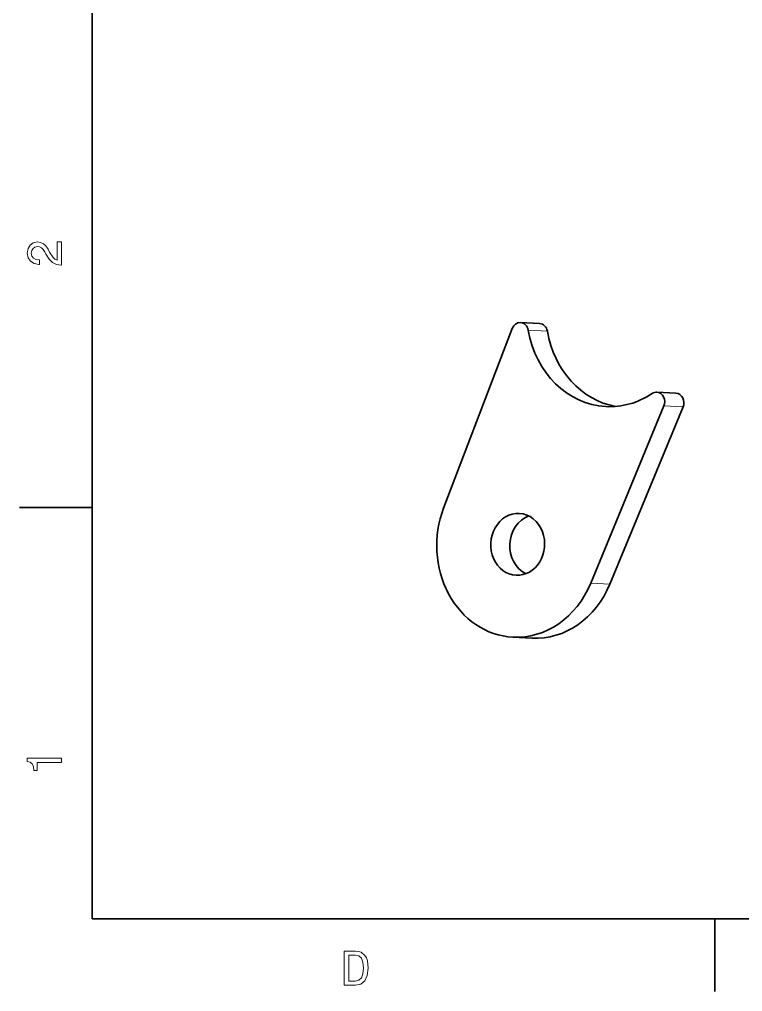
# Model space of a CAD drawing. Extents: x 0 to 296, y 0 to 210.
# Drawn here: x 2.5 to 77.2, y 2.5 to 102.9 of the extents above; entities that cross this region are included whole.
import ezdxf

# ---------------------------------------------------------------- set-up
doc = ezdxf.new("R2010")
doc.units = 0

msp = doc.modelspace()

# ---------------------------------------------------------------- linework, layer by layer
at = {"color": 7, "lineweight": 35}
for p, q in [((10, 200), (10, 10)), ((10, 10), (287, 10))]:
    msp.add_line(p, q, dxfattribs=at)
at = {"color": 7, "lineweight": 35, "ltscale": 0.049354}
for p, q in [((54.231083, 71.594475), (56.202545, 71.491188)), ((68.306473, 64.395142), (70.277939, 64.291855)), ((53.433868, 39.099716), (55.405331, 38.996426))]:
    msp.add_line(p, q, dxfattribs=at)
at = {"color": 7, "lineweight": 35, "ltscale": 0.496466}
msp.add_line((46.295135, 52.435638), (53.382885, 70.986366), dxfattribs=at)
at = {"color": 7, "lineweight": 13, "ltscale": 0.049354}
for p, q in [((55.032108, 70.805588), (57.003571, 70.702301)), ((69.039078, 62.978455), (71.010544, 62.875164)), ((63.44286, 44.569916), (61.471394, 44.673203))]:
    msp.add_line(p, q, dxfattribs=at)
at = {"color": 7, "lineweight": 35, "ltscale": 0.495197}
for p, q in [((61.471394, 44.673203), (69.039078, 62.978455)), ((63.44286, 44.569916), (71.010544, 62.875164))]:
    msp.add_line(p, q, dxfattribs=at)
at = {"color": 7, "lineweight": 35, "ltscale": 0.1875}
for p, q in [((10, 52.5), (2.5, 52.5)), ((74.300003, 10), (74.300003, 2.5))]:
    msp.add_line(p, q, dxfattribs=at)
at = {"color": 7, "lineweight": 13}
for points in [[(6.833213, 77.519447), (6.833213, 79.925072), (6.399496, 79.925072), (6.399496, 78.023773), (6.162464, 78.129684), (5.965778, 78.311241), (5.607709, 78.871033), (5.456412, 79.168587), (5.239553, 79.501442), (4.987392, 79.738472), (4.689842, 79.874641), (4.351945, 79.925072), (3.928314, 79.839333), (3.595461, 79.602303), (3.383646, 79.239189), (3.307997, 78.770172), (3.393732, 78.286018), (3.630764, 77.91787), (4.009006, 77.680832), (4.508286, 77.600143), (4.578891, 77.600143), (4.578891, 78.059074), (4.538545, 78.059074), (4.195605, 78.104462), (3.943444, 78.240631), (3.782061, 78.457489), (3.726585, 78.744957), (3.777017, 79.03746), (3.903098, 79.254318), (4.099784, 79.395531), (4.346902, 79.445961), (4.578891, 79.41066), (4.775577, 79.314842), (4.947046, 79.153458), (5.098343, 78.931557), (5.259727, 78.634003), (5.572406, 78.139771), (5.90526, 77.791786), (6.308718, 77.585014), (6.818084, 77.519447)], [(6.833213, 26.159222), (6.833213, 26.618156), (3.307997, 26.618156), (3.307997, 26.275217), (3.615634, 26.184439), (3.822406, 26.002882), (3.943444, 25.725506), (3.98379, 25.34222), (4.341859, 25.34222), (4.341859, 26.159222)], [(37.194958, 6.666787), (36.029972, 6.666787), (36.029972, 3.166787), (37.194958, 3.166787), (37.744667, 3.277738), (38.153168, 3.615634), (38.405331, 4.165346), (38.496109, 4.916787), (38.415417, 5.683357), (38.314552, 5.985951), (38.173344, 6.228026), (37.764839, 6.555836), (37.497551, 6.636527)], [(37.159653, 6.248199), (37.542938, 6.17255), (37.805187, 5.940562), (37.961525, 5.527017), (38.011959, 4.916787), (37.956482, 4.326729), (37.800144, 3.913184), (37.532852, 3.666066), (37.159653, 3.585375), (36.498989, 3.585375), (36.498989, 6.248199)]]:
    msp.add_lwpolyline(points, close=True, dxfattribs=at)
at = {"color": 7, "lineweight": 35}
for centre, major_axis, start_param, end_param in [((54.178791, 70.59584), (-0.05232, -0.998627), 3.1416238864, 4.3565793426), ((54.178791, 70.59584), (-0.05232, -0.998627), 1.8277206802, 3.1416238864), ((56.150253, 70.492554), (-0.05232, -0.998627), 1.8277206802, 3.1416238864), ((63.565281, 72.903076), (-0.523205, -9.986305), 4.9693133338, 6.2832310763), ((65.536743, 72.799782), (-0.523205, -9.986305), 4.9693133338, 6.1695246214), ((63.565281, 72.903076), (-0.523205, -9.986305), 0.0000457691, 0.5721347944), ((68.254128, 63.396515), (-0.05232, -0.998627), 3.1415660728, 3.713727448), ((68.254128, 63.396515), (-0.05232, -0.998627), 1.1848687855, 3.1415660728), ((70.225586, 63.293224), (-0.05232, -0.998627), 1.1848687855, 3.1415660728), ((53.935822, 48.686584), (-0.502277, -9.586853), 4.3565793426, 6.2832244175), ((53.935822, 48.686584), (-0.167425, -3.195618), 3.1416292188, 6.2832218724), ((55.907284, 48.583294), (-0.167425, -3.195618), 3.5039392773, 5.9207834433), ((53.935822, 48.686584), (-0.167425, -3.195618), 2.0300842015, 3.1416292188), ((53.935822, 48.686584), (-0.167425, -3.195618), 0.0000365652, 2.0300842015), ((53.935822, 48.686584), (-0.502277, -9.586853), 0.0000391103, 1.1848687855), ((55.907284, 48.583294), (-0.502277, -9.586853), 0.0000391103, 1.1848687855)]:
    msp.add_ellipse(centre, major_axis=major_axis, ratio=0.869722, start_param=start_param, end_param=end_param, dxfattribs=at)

doc.saveas('drawing.dxf')
